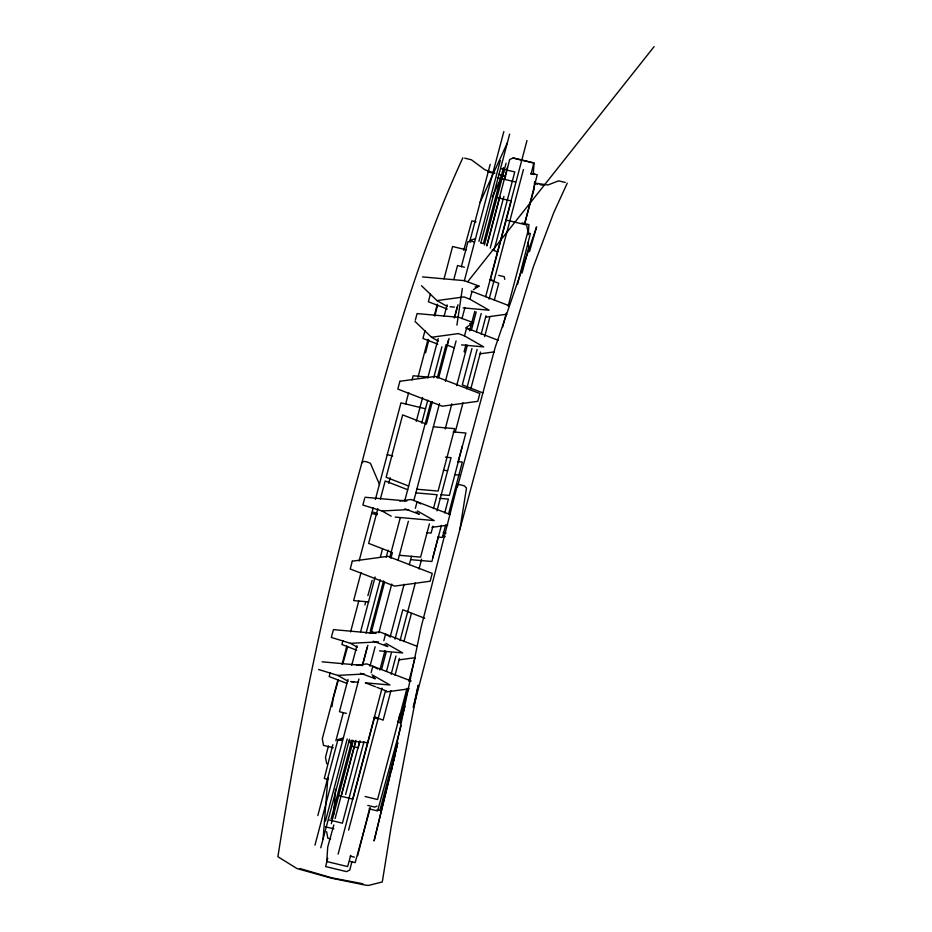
<?xml version="1.0" encoding="UTF-8"?>
<svg xmlns="http://www.w3.org/2000/svg" width="932" height="932" viewBox="0 0 932 932"><rect width="100%" height="100%" fill="white"/><g stroke="black" fill="none" stroke-linecap="round" stroke-linejoin="round"><path stroke-width="1.4" d="M528.281 234.701L528.922 224.6L521.978 222.911M533.29 174.494L534.013 162.937L513.171 157.904M534.595 181.67L534.141 188.893L524.436 223.96M323.101 838.94L327.878 777.591M333.598 814.871L335.602 789.194M457.356 487.296L495.195 347.38L536.587 226.919L529.516 251.593M331.99 706.677L333.19 698.499L338.234 680.372M456.913 325.152L462.365 288.477M567.239 183.185L553.666 212.834L533.279 267.006L510.13 342.708L459.907 529.364L413.517 707.237M459.907 529.364L466.501 487.995L464.252 485.805L458.358 484.337L457.612 484.395L421.124 627.248L391.382 770.135L374.07 840.967L397.754 742.676L391.382 770.135L395.506 753.336M413.202 707.306L418.247 685.276L391.149 826.882L382.295 881.952L368.664 885.4L366.008 885.237L331.745 878.259L296.982 868.554L277.899 856.718C298.834 723.873 325.967 591.983 362.012 462.377C388.726 358.832 417.944 255.251 462.808 157.881L462.831 157.951M397.871 722.591L399.886 714.145M425.575 352.809L428.778 340.098M434.825 316.099L437.667 304.799M332.852 744.703L324.301 778.5L328.46 779.502M327.749 858.139L325.618 866.562L346.459 871.606L349.768 870.092L351.9 861.657M504.713 179.119L509.664 159.558L512.973 158.044L533.826 163.077L530.972 174.342M357.678 855.634L369.759 807.904M524.739 224.053L537.216 174.762L531.659 173.41M517.54 284.283L530.366 233.583L527.594 232.918M364.598 498.562L362.874 505.074L382.05 510.969L391.16 516.177M415.346 320.095L417.07 313.583L458.987 317.334L473.526 322.763L466.839 327.062M359.088 561.052L373.173 507.823M375.386 499.459L400.958 402.834L425.505 408.764M330.208 672.671L329.182 676.574L346.669 683.319M430.444 293.964L428.37 301.77L447.209 309.028M377.821 508.697L368.653 543.379L392.407 552.594L390.916 558.21M380.396 498.993L385.172 480.959L407.703 489.708M342.953 640.61L341.916 644.513L356.723 650.21M361.034 572.609L353.624 600.604L368.746 601.921M405.723 403.766L408.682 392.57M412.014 379.965L413.132 375.771L428.254 377.076M424.992 330.639L422.93 338.456L437.725 344.153M388.691 483.254L390.159 477.708M337.943 679.731L322.297 738.82L323.52 745.39L333.248 747.732M342.032 664.26L346.879 645.969M350.595 631.908L358.785 600.954M417.967 377.344L428.021 339.365M434.359 315.447L437.329 304.193M444.04 278.866L452.603 246.514L466.501 249.869M364.89 604.984L365.635 602.177M328.46 745.996L325.489 757.192L326.701 763.762M347.986 679.44L339.434 711.722L346.343 713.399M351.702 665.401L356.898 645.748M360.614 631.721L375.107 576.978M380.303 557.324L382.528 548.901M416.289 421.357L422.604 397.498M427.8 377.844L438.203 338.549M444.156 316.088L447.127 304.857M453.814 279.588L457.53 265.55L464.427 267.216M335.881 740.765L343.314 712.689M461.34 266.75L468.027 241.493L470.788 242.157M317.824 815.582L337.932 739.612L343.337 737.981M366.101 633.178L380.233 579.774M386.186 557.289L388.085 550.148M421.695 423.116L427.776 400.166M433.73 377.681L441.908 346.774M473.992 241.994L470.077 240.34L490.185 164.37M383.576 580.869L370.284 631.081L376.12 633.341M389.844 557.161L400.178 518.122M404.605 501.381L430.957 401.843M437.225 378.136L446.09 344.665L454.257 347.834M362.28 665.564L367.068 647.484M446.917 345.784L448.397 340.215M454.28 317.963L457.228 306.838M314.969 845.161L358.948 678.997M362.676 664.947L367.872 645.282M371.216 632.642L384.601 582.081M432.366 401.634L426.413 424.107L402.659 414.88L386.139 477.3L408.67 486.038M438.681 377.751L449.084 338.433M454.665 317.369L458.008 304.729M464.334 280.847L503.851 131.529M325.466 821.104L347.205 738.983M478.932 241.295L500.298 160.56M320.771 847.759L349.5 739.204M480.912 242.681L509.641 134.126M369.992 666.24L375.142 646.761M378.823 632.851L391.743 584.049M398.022 560.342L408.356 521.291M413.89 500.368L439.496 403.626M445.403 381.305L456.098 340.891M461.992 318.639L464.94 307.513M331.151 818.797L352.005 740.02M503.501 167.585L483.393 243.555L480.726 242.914M371.099 672.729L372.823 666.229L377.623 668.966M463.134 307.886L489.149 310.216L469.949 299.23L472.011 291.425M331.268 823.702L353.298 740.427M484.419 245.034L506.088 163.158M415.357 508.301L417.082 501.789L420.682 503.851M335.101 818.564L355.791 740.416M486.784 245.489L507.462 167.341M341.648 794.74L355.791 741.278M486.912 245.862L499.948 196.617M383.844 640.668L385.557 634.156L389.168 636.218M461.503 344.898L483.708 346.89L464.497 335.904L466.571 328.099L470.171 330.149M345.597 794.507L359.635 741.476M490.244 248.017L503.909 196.384M360.043 740.847L358.203 747.802L351.294 746.136M379.837 670.061L384.998 650.583M465.953 344.712L464.113 351.655L465.522 352.214M469.635 330.802L474.784 311.323M381.631 669.211L386.046 652.528M390.089 637.22L404.115 584.236M409.288 564.71L411.501 556.346M445.228 428.906L451.869 403.812M456.668 385.685L467.363 345.259M471.417 329.963L476.205 311.882M363.981 741.709L342.417 823.177L329.089 819.95M493.948 250.615L514.767 171.954L501.451 168.739M338.118 854.143L382.05 688.131M386.5 671.331L391.312 653.134M395.017 639.142L402.799 609.749L424.666 618.231M471.942 348.51L462.307 384.904L482.927 392.908M476.38 331.71L481.203 313.513M485.642 296.726L526.988 140.511M374.501 717.535L352.913 799.12L339.586 795.893M490.372 279.763L511.214 200.986L497.898 197.77M429.419 523.842L420.612 557.126L399.362 555.286M433.462 508.581L437.131 494.717L415.87 492.877M348.615 830.086L385.51 690.67M489.125 299.16L523.435 169.542M391.149 674.267L395.972 656.023M400.061 640.587L415.299 583.036M419.016 568.998L421.613 559.165M455.189 432.285L462.994 402.81M466.711 388.772L477.114 349.465M481.203 334.029L486.026 315.773M432.937 526.137L431.108 533.069L426.856 532.696M436.98 510.876L451.065 457.67L445.391 457.181M390.939 690.67L383.134 720.145L374.513 716.801M395.028 675.234L399.478 658.388M403.94 641.542L411.373 613.466M470.893 388.574L480.551 352.075M484.64 336.638L489.836 316.985M494.298 300.139L498.76 283.293L490.139 279.95M432.646 558.047L438.355 536.506M457.973 462.354L462.249 446.195M441.418 525.438L431.877 561.495L410.628 559.654M444.727 512.95L448.397 499.086L439.892 498.352M445.682 524.961L442.374 537.438L438.122 537.077M448.618 513.858L462.33 462.039L458.078 461.678M406.981 688.387L377.565 799.528L365.064 796.499M408.845 681.362L415.171 657.444M502.569 327.225L506.297 313.152M508.15 306.127L527.885 231.567L526.673 224.996L505.82 219.964M397.323 744.4L379.825 810.514L377.041 809.85M522.071 273.053L528.77 247.726L527.803 242.471M463.74 250.289L471.895 220.826L476.066 221.839M333.831 824.96L327.703 847.095L326.783 861.541L347.636 866.574L350.735 855.355M370.295 807.928L355.162 862.624L349.605 861.284M408.484 688.084L400.609 716.545L400.073 723.092L404.966 706.386M401.249 725.364L377.565 810.922L369.235 808.906M342.894 663.642L347.554 646.913M367.872 595.664L372.148 580.321M480.131 202.349L507.311 142.957M492.271 197.071L503.746 171.989M467.794 281.627L654.136 46.6M473.409 289.666L478.978 286.089L464.427 280.66L422.511 276.909M376.959 806.087L374.757 807.1L367.802 805.423M470.077 240.34L475.483 238.709M475.075 286.986L478.978 286.089M469.623 323.66L473.526 322.763M421.485 285.716L436.98 300.593L463.926 296.912L469.949 299.23M485.56 317.136L506.892 314.212M414.996 321.4L431.528 337.267L458.474 333.586L464.497 335.904M480.108 353.81L494.333 351.865M399.63 501.032L411.059 499.47L450.156 514.534M432.052 527.302L447.698 525.17M369.515 633.201L379.534 631.838L417.315 646.389M356.781 665.273L366.789 663.899L411.187 681.012M399.106 659.868L414.752 657.724M386.372 691.928L409.113 688.818M382.05 510.969L408.589 509.571M375.34 633.376L333.423 629.624L331.349 637.441L350.525 643.336L378.462 641.868M318.604 669.502L337.792 675.397L364.33 673.999M362.944 883.769L331.757 877.827L299.953 868.554M433.368 426.798L454.618 428.638L438.098 491.059L416.849 489.218M453.127 431.912L465.883 433.007L449.364 495.428L440.859 494.694M443.376 470.287L447.628 470.66M454.641 474.656L458.893 475.029M351.236 681.688L357.865 682.259M450.133 306.721L454.467 307.106M364.936 497.257L406.865 501.02M395.191 517.085L434.219 520.58L417.42 510.969M379.569 650.874L402.694 652.948L385.895 643.336M322.123 661.825L362.595 665.448M350.933 681.525L353.822 681.781M365.379 682.818L389.96 685.008L371.95 674.721M373.86 718.222L378.101 718.665M342.172 740.055L337.932 739.612L341.928 740.579M349.232 740.8L367.604 742.722M540.152 184.664L542.645 185.119M534.56 183.022L547.888 185.002L558.583 180.866L565.246 182.439M535.108 183.627L537.636 184.14M464.719 158.149L471.406 159.791L484.896 169.775L494.927 173.27M530.879 173.445L535.05 174.447M497.315 177.616L515.384 181.985M498.702 275.359L504.259 276.711L504.748 279.332M387.246 454.665L392.675 455.981M371.693 513.427L377.122 514.732M443.259 532.37L446.067 533.046M442.607 536.098L445.205 536.727M348.591 742.187L351.259 742.827M325.489 826.812L333.831 828.828M330.604 838.905L327.831 838.229L326.608 831.67M350.199 856.147L354.358 857.149M500.705 175.402L505.61 176.684M505.226 176.136L498.713 174.354M487.937 171.744L491.758 172.886M404.791 508.825L419.33 514.254L415.882 511.924M373.266 641.193L387.805 646.61L384.368 644.292M360.521 673.254L375.072 678.682L373.01 676.69M471.173 291.099L509.058 305.696M465.732 327.773L498.317 340.331M373.441 512.146L377.483 513.707M365.577 682.923L375.421 686.744M376.843 687.292L386.687 691.113M492.271 249.718L497.502 251.931M491.327 279.856L493.948 280.963M436.98 300.593L447.232 306.465M431.528 337.267L438.366 341.182M350.525 643.336L357.364 647.239M337.792 675.397L348.044 681.257M372.765 677.133L375.072 678.682M379.545 484.582L370.435 463.32C368.315 462.354 363.154 459.919 362.105 462.761M352.284 561.181L350.222 568.998L394.609 586.1L430.165 581.23L432.227 573.425L387.84 556.311L352.284 561.181M399.898 381.281L397.836 389.087L442.222 406.201L477.778 401.331L479.84 393.525L435.454 376.412L399.898 381.281"/></g></svg>
